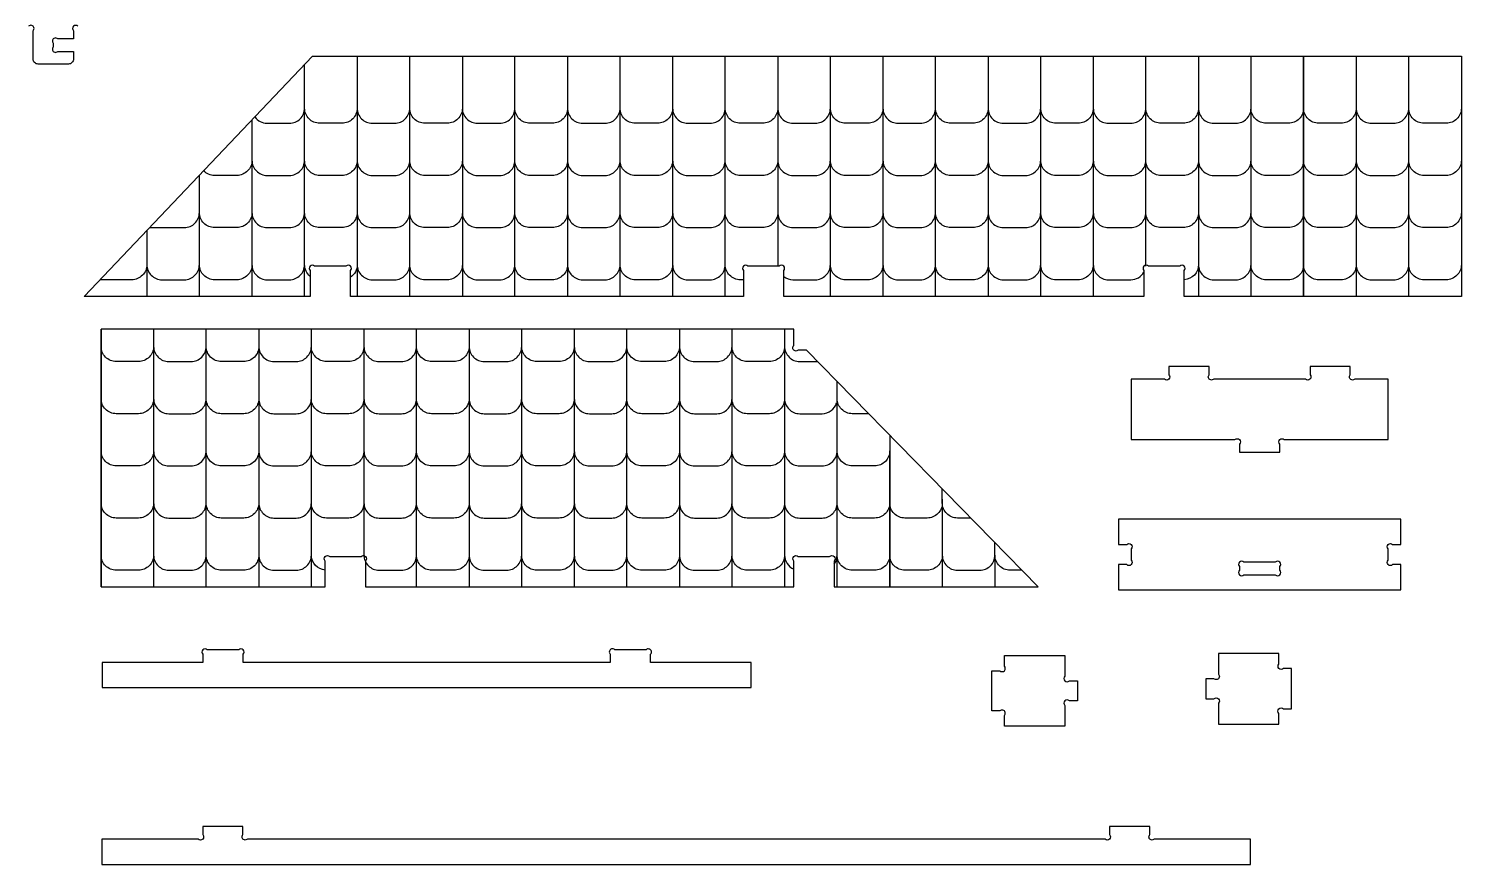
# Model space of a CAD drawing. Extents: x 2652.7 to 2745.6, y 2274 to 2345.8.
# Drawn here: x 2717.19 to 2745.62, y 2301.11 to 2317.68 of the extents above; entities that cross this region are included whole.
import ezdxf

# ---------------------------------------------------------------- set-up
doc = ezdxf.new("R2010")
doc.units = 0
doc.header["$MEASUREMENT"] = 0
doc.layers.add('LAYER1', color=18, linetype='CONTINUOUS')

msp = doc.modelspace()

# ---------------------------------------------------------------- linework, layer by layer
at = {"layer": 'LAYER1'}
for points in [[(2718.163, 2317.732, 1), (2718.075, 2317.644), (2718.075, 2317.482), (2717.763, 2317.482, 1), (2717.675, 2317.394), (2717.675, 2317.321, 1), (2717.763, 2317.232), (2718.075, 2317.232), (2718.075, 2317.082, -0.414214), (2717.975, 2316.982), (2717.375, 2316.982, -0.414214), (2717.275, 2317.082), (2717.275, 2317.644, 1), (2717.186, 2317.732)], [(2723.706, 2317.136), (2723.706, 2316.108, -0.414214), (2723.406, 2315.808), (2722.963, 2315.808, -0.414214), (2722.663, 2316.108), (2722.663, 2316.798)], [(2723.706, 2317.136), (2723.706, 2316.108, 0.414214), (2724.006, 2315.808), (2724.45, 2315.808, 0.414214), (2724.75, 2316.108), (2724.75, 2317.136)], [(2725.794, 2317.136), (2725.794, 2316.108, -0.414214), (2725.494, 2315.808), (2725.05, 2315.808, -0.414214), (2724.75, 2316.108), (2724.75, 2317.136)], [(2725.794, 2317.136), (2725.794, 2316.108, 0.414214), (2726.094, 2315.808), (2726.537, 2315.808, 0.414214), (2726.837, 2316.108), (2726.837, 2317.136)], [(2727.881, 2317.136), (2727.881, 2316.108, -0.414214), (2727.581, 2315.808), (2727.137, 2315.808, -0.414214), (2726.837, 2316.108), (2726.837, 2317.136)], [(2727.881, 2317.136), (2727.881, 2316.108, 0.414214), (2728.181, 2315.808), (2728.625, 2315.808, 0.414214), (2728.925, 2316.108), (2728.925, 2317.136)], [(2729.968, 2317.136), (2729.968, 2316.108, -0.414214), (2729.668, 2315.808), (2729.225, 2315.808, -0.414214), (2728.925, 2316.108), (2728.925, 2317.136)], [(2729.968, 2317.136), (2729.968, 2316.108, 0.414214), (2730.268, 2315.808), (2730.712, 2315.808, 0.414214), (2731.012, 2316.108), (2731.012, 2317.136)], [(2732.055, 2317.136), (2732.055, 2316.108, -0.414214), (2731.755, 2315.808), (2731.312, 2315.808, -0.414214), (2731.012, 2316.108), (2731.012, 2317.136)], [(2732.055, 2317.136), (2732.055, 2316.108, 0.414214), (2732.355, 2315.808), (2732.799, 2315.808, 0.414214), (2733.099, 2316.108), (2733.099, 2317.136)], [(2734.143, 2317.136), (2734.143, 2316.108, -0.414214), (2733.843, 2315.808), (2733.399, 2315.808, -0.414214), (2733.099, 2316.108), (2733.099, 2317.136)], [(2734.143, 2317.136), (2734.143, 2316.108, 0.414214), (2734.443, 2315.808), (2734.886, 2315.808, 0.414214), (2735.186, 2316.108), (2735.186, 2317.136)], [(2736.23, 2317.136), (2736.23, 2316.108, -0.414214), (2735.93, 2315.808), (2735.486, 2315.808, -0.414214), (2735.186, 2316.108), (2735.186, 2317.136)], [(2736.23, 2317.136), (2736.23, 2316.108, 0.414214), (2736.53, 2315.808), (2736.974, 2315.808, 0.414214), (2737.274, 2316.108), (2737.274, 2317.136)], [(2738.317, 2317.136), (2738.317, 2316.108, -0.414214), (2738.017, 2315.808), (2737.574, 2315.808, -0.414214), (2737.274, 2316.108), (2737.274, 2317.136)], [(2738.317, 2317.136), (2738.317, 2316.108, 0.414214), (2738.617, 2315.808), (2739.061, 2315.808, 0.414214), (2739.361, 2316.108), (2739.361, 2317.136)], [(2740.405, 2317.136), (2740.405, 2316.108, -0.414214), (2740.105, 2315.808), (2739.661, 2315.808, -0.414214), (2739.361, 2316.108), (2739.361, 2317.136)], [(2740.405, 2317.136), (2740.405, 2316.108, 0.414214), (2740.705, 2315.808), (2741.148, 2315.808, 0.414214), (2741.448, 2316.108), (2741.448, 2317.136)], [(2742.492, 2317.136), (2742.492, 2316.108, -0.414214), (2742.192, 2315.808), (2741.748, 2315.808, -0.414214), (2741.448, 2316.108), (2741.448, 2317.136)], [(2743.536, 2317.136), (2743.536, 2316.108, -0.414214), (2743.236, 2315.808), (2742.792, 2315.808, -0.414214), (2742.492, 2316.108), (2742.492, 2317.136)], [(2743.536, 2317.136), (2743.536, 2316.108, 0.414214), (2743.836, 2315.808), (2744.279, 2315.808, 0.414214), (2744.579, 2316.108), (2744.579, 2317.136)], [(2745.623, 2317.136), (2745.623, 2316.108, -0.414214), (2745.323, 2315.808), (2744.879, 2315.808, -0.414214), (2744.579, 2316.108), (2744.579, 2317.136)], [(2721.676, 2315.932, 0.240596), (2721.919, 2315.808), (2722.363, 2315.808, 0.414214), (2722.663, 2316.108), (2722.663, 2316.968)], [(2721.619, 2315.872), (2721.619, 2315.073, 0.414214), (2721.919, 2314.773), (2722.363, 2314.773, 0.414214), (2722.663, 2315.073), (2722.663, 2316.108)], [(2723.706, 2316.108), (2723.706, 2315.073, -0.414214), (2723.406, 2314.773), (2722.963, 2314.773, -0.414214), (2722.663, 2315.073), (2722.663, 2316.108)], [(2723.706, 2316.108), (2723.706, 2315.073, 0.414214), (2724.006, 2314.773), (2724.45, 2314.773, 0.414214), (2724.75, 2315.073), (2724.75, 2316.108)], [(2725.794, 2316.108), (2725.794, 2315.073, -0.414214), (2725.494, 2314.773), (2725.05, 2314.773, -0.414214), (2724.75, 2315.073), (2724.75, 2316.108)], [(2725.794, 2316.108), (2725.794, 2315.073, 0.414214), (2726.094, 2314.773), (2726.537, 2314.773, 0.414214), (2726.837, 2315.073), (2726.837, 2316.108)], [(2727.881, 2316.108), (2727.881, 2315.073, -0.414214), (2727.581, 2314.773), (2727.137, 2314.773, -0.414214), (2726.837, 2315.073), (2726.837, 2316.108)], [(2727.881, 2316.108), (2727.881, 2315.073, 0.414214), (2728.181, 2314.773), (2728.625, 2314.773, 0.414214), (2728.925, 2315.073), (2728.925, 2316.108)], [(2729.968, 2316.108), (2729.968, 2315.073, -0.414214), (2729.668, 2314.773), (2729.225, 2314.773, -0.414214), (2728.925, 2315.073), (2728.925, 2316.108)], [(2729.968, 2316.108), (2729.968, 2315.073, 0.414214), (2730.268, 2314.773), (2730.712, 2314.773, 0.414214), (2731.012, 2315.073), (2731.012, 2316.108)], [(2732.055, 2316.108), (2732.055, 2315.073, -0.414214), (2731.755, 2314.773), (2731.312, 2314.773, -0.414214), (2731.012, 2315.073), (2731.012, 2316.108)], [(2732.055, 2316.108), (2732.055, 2315.073, 0.414214), (2732.355, 2314.773), (2732.799, 2314.773, 0.414214), (2733.099, 2315.073), (2733.099, 2316.108)], [(2734.143, 2316.108), (2734.143, 2315.073, -0.414214), (2733.843, 2314.773), (2733.399, 2314.773, -0.414214), (2733.099, 2315.073), (2733.099, 2316.108)], [(2734.143, 2316.108), (2734.143, 2315.073, 0.414214), (2734.443, 2314.773), (2734.886, 2314.773, 0.414214), (2735.186, 2315.073), (2735.186, 2316.108)], [(2736.23, 2316.108), (2736.23, 2315.073, -0.414214), (2735.93, 2314.773), (2735.486, 2314.773, -0.414214), (2735.186, 2315.073), (2735.186, 2316.108)], [(2736.23, 2316.108), (2736.23, 2315.073, 0.414214), (2736.53, 2314.773), (2736.974, 2314.773, 0.414214), (2737.274, 2315.073), (2737.274, 2316.108)], [(2738.317, 2316.108), (2738.317, 2315.073, -0.414214), (2738.017, 2314.773), (2737.574, 2314.773, -0.414214), (2737.274, 2315.073), (2737.274, 2316.108)], [(2738.317, 2316.108), (2738.317, 2315.073, 0.414214), (2738.617, 2314.773), (2739.061, 2314.773, 0.414214), (2739.361, 2315.073), (2739.361, 2316.108)], [(2740.405, 2316.108), (2740.405, 2315.073, -0.414214), (2740.105, 2314.773), (2739.661, 2314.773, -0.414214), (2739.361, 2315.073), (2739.361, 2316.108)], [(2740.405, 2316.108), (2740.405, 2315.073, 0.414214), (2740.705, 2314.773), (2741.148, 2314.773, 0.414214), (2741.448, 2315.073), (2741.448, 2316.108)], [(2742.492, 2316.108), (2742.492, 2315.073, -0.414214), (2742.192, 2314.773), (2741.748, 2314.773, -0.414214), (2741.448, 2315.073), (2741.448, 2316.108)], [(2743.536, 2316.108), (2743.536, 2315.073, -0.414214), (2743.236, 2314.773), (2742.792, 2314.773, -0.414214), (2742.492, 2315.073), (2742.492, 2316.108)], [(2743.536, 2316.108), (2743.536, 2315.073, 0.414214), (2743.836, 2314.773), (2744.279, 2314.773, 0.414214), (2744.579, 2315.073), (2744.579, 2316.108)], [(2745.623, 2316.108), (2745.623, 2315.073, -0.414214), (2745.323, 2314.773), (2744.879, 2314.773, -0.414214), (2744.579, 2315.073), (2744.579, 2316.108)], [(2721.619, 2315.655), (2721.619, 2315.073, -0.414214), (2721.319, 2314.773), (2720.875, 2314.773, -0.203614), (2720.659, 2314.865)], [(2721.619, 2315.073), (2721.619, 2314.038, -0.414214), (2721.319, 2313.738), (2720.875, 2313.738, -0.414214), (2720.575, 2314.038), (2720.575, 2314.776)], [(2721.619, 2315.073), (2721.619, 2314.038, 0.414214), (2721.919, 2313.738), (2722.363, 2313.738, 0.414214), (2722.663, 2314.038), (2722.663, 2315.073)], [(2723.706, 2315.073), (2723.706, 2314.038, -0.414214), (2723.406, 2313.738), (2722.963, 2313.738, -0.414214), (2722.663, 2314.038), (2722.663, 2315.073)], [(2723.706, 2315.073), (2723.706, 2314.038, 0.414214), (2724.006, 2313.738), (2724.45, 2313.738, 0.414214), (2724.75, 2314.038), (2724.75, 2315.073)], [(2725.794, 2315.073), (2725.794, 2314.038, -0.414214), (2725.494, 2313.738), (2725.05, 2313.738, -0.414214), (2724.75, 2314.038), (2724.75, 2315.073)], [(2725.794, 2315.073), (2725.794, 2314.038, 0.414214), (2726.094, 2313.738), (2726.537, 2313.738, 0.414214), (2726.837, 2314.038), (2726.837, 2315.073)], [(2727.881, 2315.073), (2727.881, 2314.038, -0.414214), (2727.581, 2313.738), (2727.137, 2313.738, -0.414214), (2726.837, 2314.038), (2726.837, 2315.073)], [(2727.881, 2315.073), (2727.881, 2314.038, 0.414214), (2728.181, 2313.738), (2728.625, 2313.738, 0.414214), (2728.925, 2314.038), (2728.925, 2315.073)], [(2729.968, 2315.073), (2729.968, 2314.038, -0.414214), (2729.668, 2313.738), (2729.225, 2313.738, -0.414214), (2728.925, 2314.038), (2728.925, 2315.073)], [(2729.968, 2315.073), (2729.968, 2314.038, 0.414214), (2730.268, 2313.738), (2730.712, 2313.738, 0.414214), (2731.012, 2314.038), (2731.012, 2315.073)], [(2732.055, 2315.073), (2732.055, 2314.038, -0.414214), (2731.755, 2313.738), (2731.312, 2313.738, -0.414214), (2731.012, 2314.038), (2731.012, 2315.073)], [(2732.055, 2315.073), (2732.055, 2314.038, 0.414214), (2732.355, 2313.738), (2732.799, 2313.738, 0.414214), (2733.099, 2314.038), (2733.099, 2315.073)], [(2734.143, 2315.073), (2734.143, 2314.038, -0.414214), (2733.843, 2313.738), (2733.399, 2313.738, -0.414214), (2733.099, 2314.038), (2733.099, 2315.073)], [(2734.143, 2315.073), (2734.143, 2314.038, 0.414214), (2734.443, 2313.738), (2734.886, 2313.738, 0.414214), (2735.186, 2314.038), (2735.186, 2315.073)], [(2736.23, 2315.073), (2736.23, 2314.038, -0.414214), (2735.93, 2313.738), (2735.486, 2313.738, -0.414214), (2735.186, 2314.038), (2735.186, 2315.073)], [(2736.23, 2315.073), (2736.23, 2314.038, 0.414214), (2736.53, 2313.738), (2736.974, 2313.738, 0.414214), (2737.274, 2314.038), (2737.274, 2315.073)], [(2738.317, 2315.073), (2738.317, 2314.038, -0.414214), (2738.017, 2313.738), (2737.574, 2313.738, -0.414214), (2737.274, 2314.038), (2737.274, 2315.073)], [(2738.317, 2315.073), (2738.317, 2314.038, 0.414214), (2738.617, 2313.738), (2739.061, 2313.738, 0.414214), (2739.361, 2314.038), (2739.361, 2315.073)], [(2740.405, 2315.073), (2740.405, 2314.038, -0.414214), (2740.105, 2313.738), (2739.661, 2313.738, -0.414214), (2739.361, 2314.038), (2739.361, 2315.073)], [(2740.405, 2315.073), (2740.405, 2314.038, 0.414214), (2740.705, 2313.738), (2741.148, 2313.738, 0.414214), (2741.448, 2314.038), (2741.448, 2315.073)], [(2742.492, 2315.073), (2742.492, 2314.038, -0.414214), (2742.192, 2313.738), (2741.748, 2313.738, -0.414214), (2741.448, 2314.038), (2741.448, 2315.073)], [(2743.536, 2315.073), (2743.536, 2314.038, -0.414214), (2743.236, 2313.738), (2742.792, 2313.738, -0.414214), (2742.492, 2314.038), (2742.492, 2315.073)], [(2743.536, 2315.073), (2743.536, 2314.038, 0.414214), (2743.836, 2313.738), (2744.279, 2313.738, 0.414214), (2744.579, 2314.038), (2744.579, 2315.073)], [(2745.623, 2315.073), (2745.623, 2314.038, -0.414214), (2745.323, 2313.738), (2744.879, 2313.738, -0.414214), (2744.579, 2314.038), (2744.579, 2315.073)], [(2719.586, 2313.738), (2720.275, 2313.738, 0.414214), (2720.575, 2314.038), (2720.575, 2314.512)], [(2719.532, 2313.369), (2719.532, 2313.003, 0.414214), (2719.832, 2312.703), (2720.275, 2312.703, 0.414214), (2720.575, 2313.003), (2720.575, 2314.038)], [(2721.619, 2314.038), (2721.619, 2313.003, -0.414214), (2721.319, 2312.703), (2720.875, 2312.703, -0.414214), (2720.575, 2313.003), (2720.575, 2314.038)], [(2721.619, 2314.038), (2721.619, 2313.003, 0.414214), (2721.919, 2312.703), (2722.363, 2312.703, 0.414214), (2722.663, 2313.003), (2722.663, 2314.038)], [(2722.773, 2312.77, -0.225173), (2722.663, 2313.003), (2722.663, 2314.038)], [(2723.706, 2314.038), (2723.706, 2313.003, -0.250585), (2723.573, 2312.753)], [(2723.706, 2314.038), (2723.706, 2313.003, 0.414214), (2724.006, 2312.703), (2724.45, 2312.703, 0.414214), (2724.75, 2313.003), (2724.75, 2314.038)], [(2725.794, 2314.038), (2725.794, 2313.003, -0.414214), (2725.494, 2312.703), (2725.05, 2312.703, -0.414214), (2724.75, 2313.003), (2724.75, 2314.038)], [(2725.794, 2314.038), (2725.794, 2313.003, 0.414214), (2726.094, 2312.703), (2726.537, 2312.703, 0.414214), (2726.837, 2313.003), (2726.837, 2314.038)], [(2727.881, 2314.038), (2727.881, 2313.003, -0.414214), (2727.581, 2312.703), (2727.137, 2312.703, -0.414214), (2726.837, 2313.003), (2726.837, 2314.038)], [(2727.881, 2314.038), (2727.881, 2313.003, 0.414214), (2728.181, 2312.703), (2728.625, 2312.703, 0.414214), (2728.925, 2313.003), (2728.925, 2314.038)], [(2729.968, 2314.038), (2729.968, 2313.003, -0.414214), (2729.668, 2312.703), (2729.225, 2312.703, -0.414214), (2728.925, 2313.003), (2728.925, 2314.038)], [(2729.968, 2314.038), (2729.968, 2313.003, 0.414214), (2730.268, 2312.703), (2730.712, 2312.703, 0.414214), (2731.012, 2313.003), (2731.012, 2314.038)], [(2731.373, 2312.703), (2731.312, 2312.703, -0.414214), (2731.012, 2313.003), (2731.012, 2314.038)], [(2732.055, 2314.038), (2732.055, 2313.003, -0.02405), (2732.054, 2312.974)], [(2732.055, 2314.038), (2732.055, 2313.003, 0.02405), (2732.057, 2312.974)], [(2732.173, 2312.765, 0.165063), (2732.355, 2312.703), (2732.799, 2312.703, 0.414214), (2733.099, 2313.003), (2733.099, 2314.038)], [(2734.143, 2314.038), (2734.143, 2313.003, -0.414214), (2733.843, 2312.703), (2733.399, 2312.703, -0.414214), (2733.099, 2313.003), (2733.099, 2314.038)], [(2734.143, 2314.038), (2734.143, 2313.003, 0.414214), (2734.443, 2312.703), (2734.886, 2312.703, 0.414214), (2735.186, 2313.003), (2735.186, 2314.038)], [(2736.23, 2314.038), (2736.23, 2313.003, -0.414214), (2735.93, 2312.703), (2735.486, 2312.703, -0.414214), (2735.186, 2313.003), (2735.186, 2314.038)], [(2736.23, 2314.038), (2736.23, 2313.003, 0.414214), (2736.53, 2312.703), (2736.974, 2312.703, 0.414214), (2737.274, 2313.003), (2737.274, 2314.038)], [(2738.317, 2314.038), (2738.317, 2313.003, -0.414214), (2738.017, 2312.703), (2737.574, 2312.703, -0.414214), (2737.274, 2313.003), (2737.274, 2314.038)], [(2738.317, 2314.038), (2738.317, 2313.003, 0.414214), (2738.617, 2312.703), (2739.061, 2312.703, 0.2717), (2739.323, 2312.856)], [(2739.36, 2312.974, 0.02405), (2739.361, 2313.003), (2739.361, 2314.038)], [(2739.362, 2312.974, -0.02405), (2739.361, 2313.003), (2739.361, 2314.038)], [(2740.405, 2314.038), (2740.405, 2313.003, -0.396511), (2740.123, 2312.703)], [(2740.405, 2314.038), (2740.405, 2313.003, 0.414214), (2740.705, 2312.703), (2741.148, 2312.703, 0.414214), (2741.448, 2313.003), (2741.448, 2314.038)], [(2742.492, 2314.038), (2742.492, 2313.003, -0.414214), (2742.192, 2312.703), (2741.748, 2312.703, -0.414214), (2741.448, 2313.003), (2741.448, 2314.038)], [(2743.536, 2314.038), (2743.536, 2313.003, -0.414214), (2743.236, 2312.703), (2742.792, 2312.703, -0.414214), (2742.492, 2313.003), (2742.492, 2314.038)], [(2743.536, 2314.038), (2743.536, 2313.003, 0.414214), (2743.836, 2312.703), (2744.279, 2312.703, 0.414214), (2744.579, 2313.003), (2744.579, 2314.038)], [(2745.623, 2314.038), (2745.623, 2313.003, -0.414214), (2745.323, 2312.703), (2744.879, 2312.703, -0.414214), (2744.579, 2313.003), (2744.579, 2314.038)], [(2719.532, 2313.68), (2719.532, 2313.003, -0.414214), (2719.232, 2312.703), (2718.601, 2312.703)], [(2719.667, 2311.721), (2719.667, 2311.381, -0.414214), (2719.367, 2311.081), (2718.923, 2311.081, -0.414214), (2718.623, 2311.381), (2718.623, 2311.721)], [(2719.667, 2311.721), (2719.667, 2311.381, 0.414214), (2719.967, 2311.081), (2720.41, 2311.081, 0.414214), (2720.71, 2311.381), (2720.71, 2311.721)], [(2721.754, 2311.721), (2721.754, 2311.381, -0.414214), (2721.454, 2311.081), (2721.01, 2311.081, -0.414214), (2720.71, 2311.381), (2720.71, 2311.721)], [(2721.754, 2311.721), (2721.754, 2311.381, 0.414214), (2722.054, 2311.081), (2722.497, 2311.081, 0.414214), (2722.797, 2311.381), (2722.797, 2311.721)], [(2723.841, 2311.721), (2723.841, 2311.381, -0.414214), (2723.541, 2311.081), (2723.097, 2311.081, -0.414214), (2722.797, 2311.381), (2722.797, 2311.721)], [(2723.841, 2311.721), (2723.841, 2311.381, 0.414214), (2724.141, 2311.081), (2724.585, 2311.081, 0.414214), (2724.885, 2311.381), (2724.885, 2311.721)], [(2725.928, 2311.721), (2725.928, 2311.381, -0.414214), (2725.628, 2311.081), (2725.185, 2311.081, -0.414214), (2724.885, 2311.381), (2724.885, 2311.721)], [(2725.928, 2311.721), (2725.928, 2311.381, 0.414214), (2726.228, 2311.081), (2726.672, 2311.081, 0.414214), (2726.972, 2311.381), (2726.972, 2311.721)], [(2728.016, 2311.721), (2728.016, 2311.381, -0.414214), (2727.716, 2311.081), (2727.272, 2311.081, -0.414214), (2726.972, 2311.381), (2726.972, 2311.721)], [(2728.016, 2311.721), (2728.016, 2311.381, 0.414214), (2728.316, 2311.081), (2728.759, 2311.081, 0.414214), (2729.059, 2311.381), (2729.059, 2311.721)], [(2730.103, 2311.721), (2730.103, 2311.381, -0.414214), (2729.803, 2311.081), (2729.359, 2311.081, -0.414214), (2729.059, 2311.381), (2729.059, 2311.721)], [(2730.103, 2311.721), (2730.103, 2311.381, 0.414214), (2730.403, 2311.081), (2730.847, 2311.081, 0.414214), (2731.147, 2311.381), (2731.147, 2311.721)], [(2732.19, 2311.721), (2732.19, 2311.381, -0.414214), (2731.89, 2311.081), (2731.447, 2311.081, -0.414214), (2731.147, 2311.381), (2731.147, 2311.721)], [(2732.19, 2311.721), (2732.19, 2311.381, 0.414214), (2732.49, 2311.081), (2732.845, 2311.081)], [(2719.667, 2311.374), (2719.667, 2310.346, -0.414214), (2719.367, 2310.046), (2718.923, 2310.046, -0.414214), (2718.623, 2310.346), (2718.623, 2311.374)], [(2719.667, 2311.374), (2719.667, 2310.346, 0.414214), (2719.967, 2310.046), (2720.41, 2310.046, 0.414214), (2720.71, 2310.346), (2720.71, 2311.374)], [(2721.754, 2311.374), (2721.754, 2310.346, -0.414214), (2721.454, 2310.046), (2721.01, 2310.046, -0.414214), (2720.71, 2310.346), (2720.71, 2311.374)], [(2721.754, 2311.374), (2721.754, 2310.346, 0.414214), (2722.054, 2310.046), (2722.497, 2310.046, 0.414214), (2722.797, 2310.346), (2722.797, 2311.374)], [(2723.841, 2311.374), (2723.841, 2310.346, -0.414214), (2723.541, 2310.046), (2723.097, 2310.046, -0.414214), (2722.797, 2310.346), (2722.797, 2311.374)], [(2723.841, 2311.374), (2723.841, 2310.346, 0.414214), (2724.141, 2310.046), (2724.585, 2310.046, 0.414214), (2724.885, 2310.346), (2724.885, 2311.374)], [(2725.928, 2311.374), (2725.928, 2310.346, -0.414214), (2725.628, 2310.046), (2725.185, 2310.046, -0.414214), (2724.885, 2310.346), (2724.885, 2311.374)], [(2725.928, 2311.374), (2725.928, 2310.346, 0.414214), (2726.228, 2310.046), (2726.672, 2310.046, 0.414214), (2726.972, 2310.346), (2726.972, 2311.374)], [(2728.016, 2311.374), (2728.016, 2310.346, -0.414214), (2727.716, 2310.046), (2727.272, 2310.046, -0.414214), (2726.972, 2310.346), (2726.972, 2311.374)], [(2728.016, 2311.374), (2728.016, 2310.346, 0.414214), (2728.316, 2310.046), (2728.759, 2310.046, 0.414214), (2729.059, 2310.346), (2729.059, 2311.374)], [(2730.103, 2311.374), (2730.103, 2310.346, -0.414214), (2729.803, 2310.046), (2729.359, 2310.046, -0.414214), (2729.059, 2310.346), (2729.059, 2311.374)], [(2730.103, 2311.374), (2730.103, 2310.346, 0.414214), (2730.403, 2310.046), (2730.847, 2310.046, 0.414214), (2731.147, 2310.346), (2731.147, 2311.374)], [(2732.19, 2311.374), (2732.19, 2310.346, -0.414214), (2731.89, 2310.046), (2731.447, 2310.046, -0.414214), (2731.147, 2310.346), (2731.147, 2311.374)], [(2732.19, 2311.374), (2732.19, 2310.346, 0.414214), (2732.49, 2310.046), (2732.934, 2310.046, 0.3358), (2733.223, 2310.264)], [(2733.859, 2310.046), (2733.534, 2310.046, -0.414214), (2733.234, 2310.346), (2733.234, 2310.683)], [(2719.667, 2310.346), (2719.667, 2309.311, -0.414214), (2719.367, 2309.011), (2718.923, 2309.011, -0.414214), (2718.623, 2309.311), (2718.623, 2310.346)], [(2719.667, 2310.346), (2719.667, 2309.311, 0.414214), (2719.967, 2309.011), (2720.41, 2309.011, 0.414214), (2720.71, 2309.311), (2720.71, 2310.346)], [(2721.754, 2310.346), (2721.754, 2309.311, -0.414214), (2721.454, 2309.011), (2721.01, 2309.011, -0.414214), (2720.71, 2309.311), (2720.71, 2310.346)], [(2721.754, 2310.346), (2721.754, 2309.311, 0.414214), (2722.054, 2309.011), (2722.497, 2309.011, 0.414214), (2722.797, 2309.311), (2722.797, 2310.346)], [(2723.841, 2310.346), (2723.841, 2309.311, -0.414214), (2723.541, 2309.011), (2723.097, 2309.011, -0.414214), (2722.797, 2309.311), (2722.797, 2310.346)], [(2723.841, 2310.346), (2723.841, 2309.311, 0.414214), (2724.141, 2309.011), (2724.585, 2309.011, 0.414214), (2724.885, 2309.311), (2724.885, 2310.346)], [(2725.928, 2310.346), (2725.928, 2309.311, -0.414214), (2725.628, 2309.011), (2725.185, 2309.011, -0.414214), (2724.885, 2309.311), (2724.885, 2310.346)], [(2725.928, 2310.346), (2725.928, 2309.311, 0.414214), (2726.228, 2309.011), (2726.672, 2309.011, 0.414214), (2726.972, 2309.311), (2726.972, 2310.346)], [(2728.016, 2310.346), (2728.016, 2309.311, -0.414214), (2727.716, 2309.011), (2727.272, 2309.011, -0.414214), (2726.972, 2309.311), (2726.972, 2310.346)], [(2728.016, 2310.346), (2728.016, 2309.311, 0.414214), (2728.316, 2309.011), (2728.759, 2309.011, 0.414214), (2729.059, 2309.311), (2729.059, 2310.346)], [(2730.103, 2310.346), (2730.103, 2309.311, -0.414214), (2729.803, 2309.011), (2729.359, 2309.011, -0.414214), (2729.059, 2309.311), (2729.059, 2310.346)], [(2730.103, 2310.346), (2730.103, 2309.311, 0.414214), (2730.403, 2309.011), (2730.847, 2309.011, 0.414214), (2731.147, 2309.311), (2731.147, 2310.346)], [(2732.19, 2310.346), (2732.19, 2309.311, -0.414214), (2731.89, 2309.011), (2731.447, 2309.011, -0.414214), (2731.147, 2309.311), (2731.147, 2310.346)], [(2732.19, 2310.346), (2732.19, 2309.311, 0.414214), (2732.49, 2309.011), (2732.934, 2309.011, 0.414214), (2733.234, 2309.311), (2733.234, 2310.254)], [(2734.278, 2309.618), (2734.278, 2309.311, -0.414214), (2733.978, 2309.011), (2733.534, 2309.011, -0.414214), (2733.234, 2309.311), (2733.234, 2310.346)], [(2719.667, 2309.311), (2719.667, 2308.276, -0.414214), (2719.367, 2307.976), (2718.923, 2307.976, -0.414214), (2718.623, 2308.276), (2718.623, 2309.311)], [(2719.667, 2309.311), (2719.667, 2308.276, 0.414214), (2719.967, 2307.976), (2720.41, 2307.976, 0.414214), (2720.71, 2308.276), (2720.71, 2309.311)], [(2721.754, 2309.311), (2721.754, 2308.276, -0.414214), (2721.454, 2307.976), (2721.01, 2307.976, -0.414214), (2720.71, 2308.276), (2720.71, 2309.311)], [(2721.754, 2309.311), (2721.754, 2308.276, 0.414214), (2722.054, 2307.976), (2722.497, 2307.976, 0.414214), (2722.797, 2308.276), (2722.797, 2309.311)], [(2723.841, 2309.311), (2723.841, 2308.276, -0.414214), (2723.541, 2307.976), (2723.097, 2307.976, -0.414214), (2722.797, 2308.276), (2722.797, 2309.311)], [(2723.841, 2309.311), (2723.841, 2308.276, 0.414214), (2724.141, 2307.976), (2724.585, 2307.976, 0.414214), (2724.885, 2308.276), (2724.885, 2309.311)], [(2725.928, 2309.311), (2725.928, 2308.276, -0.414214), (2725.628, 2307.976), (2725.185, 2307.976, -0.414214), (2724.885, 2308.276), (2724.885, 2309.311)], [(2725.928, 2309.311), (2725.928, 2308.276, 0.414214), (2726.228, 2307.976), (2726.672, 2307.976, 0.414214), (2726.972, 2308.276), (2726.972, 2309.311)], [(2728.016, 2309.311), (2728.016, 2308.276, -0.414214), (2727.716, 2307.976), (2727.272, 2307.976, -0.414214), (2726.972, 2308.276), (2726.972, 2309.311)], [(2728.016, 2309.311), (2728.016, 2308.276, 0.414214), (2728.316, 2307.976), (2728.759, 2307.976, 0.414214), (2729.059, 2308.276), (2729.059, 2309.311)], [(2730.103, 2309.311), (2730.103, 2308.276, -0.414214), (2729.803, 2307.976), (2729.359, 2307.976, -0.414214), (2729.059, 2308.276), (2729.059, 2309.311)], [(2730.103, 2309.311), (2730.103, 2308.276, 0.414214), (2730.403, 2307.976), (2730.847, 2307.976, 0.414214), (2731.147, 2308.276), (2731.147, 2309.311)], [(2732.19, 2309.311), (2732.19, 2308.276, -0.414214), (2731.89, 2307.976), (2731.447, 2307.976, -0.414214), (2731.147, 2308.276), (2731.147, 2309.311)], [(2732.19, 2309.311), (2732.19, 2308.276, 0.414214), (2732.49, 2307.976), (2732.934, 2307.976, 0.414214), (2733.234, 2308.276), (2733.234, 2309.311)], [(2734.278, 2309.311), (2734.278, 2308.276, -0.414214), (2733.978, 2307.976), (2733.534, 2307.976, -0.414214), (2733.234, 2308.276), (2733.234, 2309.311)], [(2735.321, 2308.348), (2735.321, 2308.276, -0.414214), (2735.021, 2307.976), (2734.578, 2307.976, -0.414214), (2734.278, 2308.276), (2734.278, 2309.311)], [(2735.887, 2307.976), (2735.621, 2307.976, -0.414214), (2735.321, 2308.276), (2735.321, 2308.553)], [(2719.667, 2308.276), (2719.667, 2307.241, -0.414214), (2719.367, 2306.941), (2718.923, 2306.941, -0.414214), (2718.623, 2307.241), (2718.623, 2308.276)], [(2719.667, 2308.276), (2719.667, 2307.241, 0.414214), (2719.967, 2306.941), (2720.41, 2306.941, 0.414214), (2720.71, 2307.241), (2720.71, 2308.276)], [(2721.754, 2308.276), (2721.754, 2307.241, -0.414214), (2721.454, 2306.941), (2721.01, 2306.941, -0.414214), (2720.71, 2307.241), (2720.71, 2308.276)], [(2721.754, 2308.276), (2721.754, 2307.241, 0.414214), (2722.054, 2306.941), (2722.497, 2306.941, 0.414214), (2722.797, 2307.241), (2722.797, 2308.276)], [(2723.073, 2306.942, -0.390382), (2722.797, 2307.241), (2722.797, 2308.276)], [(2723.841, 2308.276), (2723.841, 2307.241, -0.02405), (2723.84, 2307.212)], [(2723.841, 2308.276), (2723.841, 2307.241, 0.414214), (2724.141, 2306.941), (2724.585, 2306.941, 0.414214), (2724.885, 2307.241), (2724.885, 2308.276)], [(2725.928, 2308.276), (2725.928, 2307.241, -0.414214), (2725.628, 2306.941), (2725.185, 2306.941, -0.414214), (2724.885, 2307.241), (2724.885, 2308.276)], [(2725.928, 2308.276), (2725.928, 2307.241, 0.414214), (2726.228, 2306.941), (2726.672, 2306.941, 0.414214), (2726.972, 2307.241), (2726.972, 2308.276)], [(2728.016, 2308.276), (2728.016, 2307.241, -0.414214), (2727.716, 2306.941), (2727.272, 2306.941, -0.414214), (2726.972, 2307.241), (2726.972, 2308.276)], [(2728.016, 2308.276), (2728.016, 2307.241, 0.414214), (2728.316, 2306.941), (2728.759, 2306.941, 0.414214), (2729.059, 2307.241), (2729.059, 2308.276)], [(2730.103, 2308.276), (2730.103, 2307.241, -0.414214), (2729.803, 2306.941), (2729.359, 2306.941, -0.414214), (2729.059, 2307.241), (2729.059, 2308.276)], [(2730.103, 2308.276), (2730.103, 2307.241, 0.414214), (2730.403, 2306.941), (2730.847, 2306.941, 0.414214), (2731.147, 2307.241), (2731.147, 2308.276)], [(2732.19, 2308.276), (2732.19, 2307.241, -0.414214), (2731.89, 2306.941), (2731.447, 2306.941, -0.414214), (2731.147, 2307.241), (2731.147, 2308.276)], [(2732.19, 2308.276), (2732.19, 2307.241, 0.300781), (2732.373, 2306.964)], [(2733.173, 2307.059, 0.163773), (2733.234, 2307.241), (2733.234, 2308.276)], [(2734.278, 2308.276), (2734.278, 2307.241, -0.414214), (2733.978, 2306.941), (2733.534, 2306.941, -0.414214), (2733.234, 2307.241), (2733.234, 2308.276)], [(2735.321, 2308.276), (2735.321, 2307.241, -0.414214), (2735.021, 2306.941), (2734.578, 2306.941, -0.414214), (2734.278, 2307.241), (2734.278, 2308.276)], [(2735.321, 2308.276), (2735.321, 2307.241, 0.414214), (2735.621, 2306.941), (2736.065, 2306.941, 0.414214), (2736.365, 2307.241), (2736.365, 2307.395)], [(2736.901, 2306.941), (2736.665, 2306.941, -0.414214), (2736.365, 2307.241), (2736.365, 2307.487)]]:
    msp.add_lwpolyline(points, format="xyb", dxfattribs=at)
for points in [[(2732.173, 2312.374), (2732.173, 2312.885, 1), (2732.084, 2312.974), (2731.461, 2312.974, 1), (2731.373, 2312.885), (2731.373, 2312.374), (2723.573, 2312.374), (2723.573, 2312.885, 1), (2723.484, 2312.974), (2722.861, 2312.974, 1), (2722.773, 2312.885), (2722.773, 2312.374), (2718.288, 2312.374), (2722.823, 2317.136), (2745.623, 2317.136), (2745.623, 2312.374), (2740.123, 2312.374), (2740.123, 2312.885, 1), (2740.034, 2312.974), (2739.411, 2312.974, 1), (2739.323, 2312.885), (2739.323, 2312.374)], [(2732.373, 2306.612), (2732.373, 2307.123, -1), (2732.461, 2307.212), (2733.084, 2307.212, -1), (2733.173, 2307.123), (2733.173, 2306.612), (2737.223, 2306.612), (2732.623, 2311.307), (2732.461, 2311.307, -1), (2732.373, 2311.396), (2732.373, 2311.721), (2718.623, 2311.721), (2718.623, 2306.612), (2723.073, 2306.612), (2723.073, 2307.123, -1), (2723.161, 2307.212), (2723.784, 2307.212, -1), (2723.873, 2307.123), (2723.873, 2306.612)], [(2742.619, 2310.982), (2742.619, 2310.82, -1), (2742.53, 2310.732), (2740.708, 2310.732, -1), (2740.619, 2310.82), (2740.619, 2310.982), (2739.819, 2310.982), (2739.819, 2310.82, -1), (2739.73, 2310.732), (2739.069, 2310.732), (2739.069, 2309.532), (2741.13, 2309.532, -1), (2741.219, 2309.443), (2741.219, 2309.282), (2742.019, 2309.282), (2742.019, 2309.443, -1), (2742.108, 2309.532), (2744.169, 2309.532), (2744.169, 2310.732), (2743.508, 2310.732, -1), (2743.419, 2310.82), (2743.419, 2310.982)], [(2738.819, 2307.451), (2738.98, 2307.451, -1), (2739.069, 2307.362), (2739.069, 2307.14, -1), (2738.98, 2307.051), (2738.819, 2307.051), (2738.819, 2306.551), (2744.419, 2306.551), (2744.419, 2307.051), (2744.258, 2307.051, -1), (2744.169, 2307.14), (2744.169, 2307.362, -1), (2744.258, 2307.451), (2744.419, 2307.451), (2744.419, 2307.951), (2738.819, 2307.951)], [(2741.93, 2307.101), (2741.308, 2307.101, 1), (2741.219, 2307.012), (2741.219, 2306.94, 1), (2741.308, 2306.851), (2741.93, 2306.851, 1), (2742.019, 2306.94), (2742.019, 2307.012, 1)], [(2718.644, 2305.112), (2718.644, 2304.612), (2731.529, 2304.612), (2731.529, 2305.112), (2729.529, 2305.112), (2729.529, 2305.273, 1), (2729.441, 2305.362), (2728.818, 2305.362, 1), (2728.729, 2305.273), (2728.729, 2305.112), (2721.444, 2305.112), (2721.444, 2305.273, 1), (2721.355, 2305.362), (2720.732, 2305.362, 1), (2720.644, 2305.273), (2720.644, 2305.112)], [(2737.753, 2305.248), (2737.753, 2304.837, 1), (2737.842, 2304.748), (2738.003, 2304.748), (2738.003, 2304.348), (2737.842, 2304.348, 1), (2737.753, 2304.26), (2737.753, 2303.848), (2736.553, 2303.848), (2736.553, 2304.06, 1), (2736.464, 2304.148), (2736.303, 2304.148), (2736.303, 2304.948), (2736.464, 2304.948, 1), (2736.553, 2305.037), (2736.553, 2305.248)], [(2740.802, 2305.289), (2740.802, 2304.877, -1), (2740.713, 2304.789), (2740.552, 2304.789), (2740.552, 2304.389), (2740.713, 2304.389, -1), (2740.802, 2304.3), (2740.802, 2303.889), (2742.002, 2303.889), (2742.002, 2304.1, -1), (2742.091, 2304.189), (2742.252, 2304.189), (2742.252, 2304.989), (2742.091, 2304.989, -1), (2742.002, 2305.077), (2742.002, 2305.289)], [(2720.64, 2301.856), (2720.64, 2301.695, -1), (2720.551, 2301.606), (2718.64, 2301.606), (2718.64, 2301.106), (2741.44, 2301.106), (2741.44, 2301.606), (2739.528, 2301.606, -1), (2739.44, 2301.695), (2739.44, 2301.856), (2738.64, 2301.856), (2738.64, 2301.695, -1), (2738.551, 2301.606), (2721.528, 2301.606, -1), (2721.44, 2301.695), (2721.44, 2301.856)]]:
    msp.add_lwpolyline(points, format="xyb", close=True, dxfattribs=at)
for points in [[(2719.532, 2313.003), (2719.532, 2312.374)], [(2719.532, 2313.003), (2719.532, 2312.374)], [(2720.575, 2312.374), (2720.575, 2313.003)], [(2720.575, 2312.374), (2720.575, 2313.003)], [(2721.619, 2313.003), (2721.619, 2312.374)], [(2721.619, 2313.003), (2721.619, 2312.374)], [(2722.663, 2312.374), (2722.663, 2313.003)], [(2722.663, 2312.374), (2722.663, 2313.003)], [(2723.706, 2313.003), (2723.706, 2312.374)], [(2723.706, 2313.003), (2723.706, 2312.374)], [(2724.75, 2312.374), (2724.75, 2313.003)], [(2724.75, 2312.374), (2724.75, 2313.003)], [(2725.794, 2313.003), (2725.794, 2312.374)], [(2725.794, 2313.003), (2725.794, 2312.374)], [(2726.837, 2312.374), (2726.837, 2313.003)], [(2726.837, 2312.374), (2726.837, 2313.003)], [(2727.881, 2313.003), (2727.881, 2312.374)], [(2727.881, 2313.003), (2727.881, 2312.374)], [(2728.925, 2312.374), (2728.925, 2313.003)], [(2728.925, 2312.374), (2728.925, 2313.003)], [(2729.968, 2313.003), (2729.968, 2312.374)], [(2729.968, 2313.003), (2729.968, 2312.374)], [(2731.012, 2312.374), (2731.012, 2313.003)], [(2731.012, 2312.374), (2731.012, 2313.003)], [(2732.055, 2313.003), (2732.055, 2312.974)], [(2732.055, 2313.003), (2732.055, 2312.974)], [(2733.099, 2312.374), (2733.099, 2313.003)], [(2733.099, 2312.374), (2733.099, 2313.003)], [(2734.143, 2313.003), (2734.143, 2312.374)], [(2734.143, 2313.003), (2734.143, 2312.374)], [(2735.186, 2312.374), (2735.186, 2313.003)], [(2735.186, 2312.374), (2735.186, 2313.003)], [(2736.23, 2313.003), (2736.23, 2312.374)], [(2736.23, 2313.003), (2736.23, 2312.374)], [(2737.274, 2312.374), (2737.274, 2313.003)], [(2737.274, 2312.374), (2737.274, 2313.003)], [(2738.317, 2313.003), (2738.317, 2312.374)], [(2738.317, 2313.003), (2738.317, 2312.374)], [(2739.361, 2312.974), (2739.361, 2313.003)], [(2739.361, 2312.974), (2739.361, 2313.003)], [(2740.405, 2313.003), (2740.405, 2312.374)], [(2740.405, 2313.003), (2740.405, 2312.374)], [(2741.448, 2312.374), (2741.448, 2313.003)], [(2741.448, 2312.374), (2741.448, 2313.003)], [(2742.492, 2313.003), (2742.492, 2312.374)], [(2742.492, 2312.374), (2742.492, 2313.003)], [(2743.536, 2313.003), (2743.536, 2312.374)], [(2743.536, 2313.003), (2743.536, 2312.374)], [(2744.579, 2312.374), (2744.579, 2313.003)], [(2744.579, 2312.374), (2744.579, 2313.003)], [(2745.623, 2313.003), (2745.623, 2312.374)], [(2718.623, 2306.612), (2718.623, 2307.241)], [(2719.667, 2307.241), (2719.667, 2306.612)], [(2719.667, 2307.241), (2719.667, 2306.612)], [(2720.71, 2306.612), (2720.71, 2307.241)], [(2720.71, 2306.612), (2720.71, 2307.241)], [(2721.754, 2307.241), (2721.754, 2306.612)], [(2721.754, 2307.241), (2721.754, 2306.612)], [(2722.797, 2306.612), (2722.797, 2307.241)], [(2722.797, 2306.612), (2722.797, 2307.241)], [(2723.841, 2307.241), (2723.841, 2307.212)], [(2723.841, 2307.241), (2723.841, 2307.212)], [(2724.885, 2306.612), (2724.885, 2307.241)], [(2724.885, 2306.612), (2724.885, 2307.241)], [(2725.928, 2307.241), (2725.928, 2306.612)], [(2725.928, 2307.241), (2725.928, 2306.612)], [(2726.972, 2306.612), (2726.972, 2307.241)], [(2726.972, 2306.612), (2726.972, 2307.241)], [(2728.016, 2307.241), (2728.016, 2306.612)], [(2728.016, 2307.241), (2728.016, 2306.612)], [(2729.059, 2306.612), (2729.059, 2307.241)], [(2729.059, 2306.612), (2729.059, 2307.241)], [(2730.103, 2307.241), (2730.103, 2306.612)], [(2730.103, 2307.241), (2730.103, 2306.612)], [(2731.147, 2306.612), (2731.147, 2307.241)], [(2731.147, 2306.612), (2731.147, 2307.241)], [(2732.19, 2307.241), (2732.19, 2306.612)], [(2732.19, 2307.241), (2732.19, 2306.612)], [(2733.234, 2306.612), (2733.234, 2307.241)], [(2733.234, 2306.612), (2733.234, 2307.241)], [(2734.278, 2307.241), (2734.278, 2306.612)], [(2734.278, 2306.612), (2734.278, 2307.241)], [(2735.321, 2307.241), (2735.321, 2306.612)], [(2735.321, 2307.241), (2735.321, 2306.612)], [(2736.365, 2307.241), (2736.365, 2306.612)]]:
    msp.add_lwpolyline(points, dxfattribs=at)

doc.saveas('drawing.dxf')
